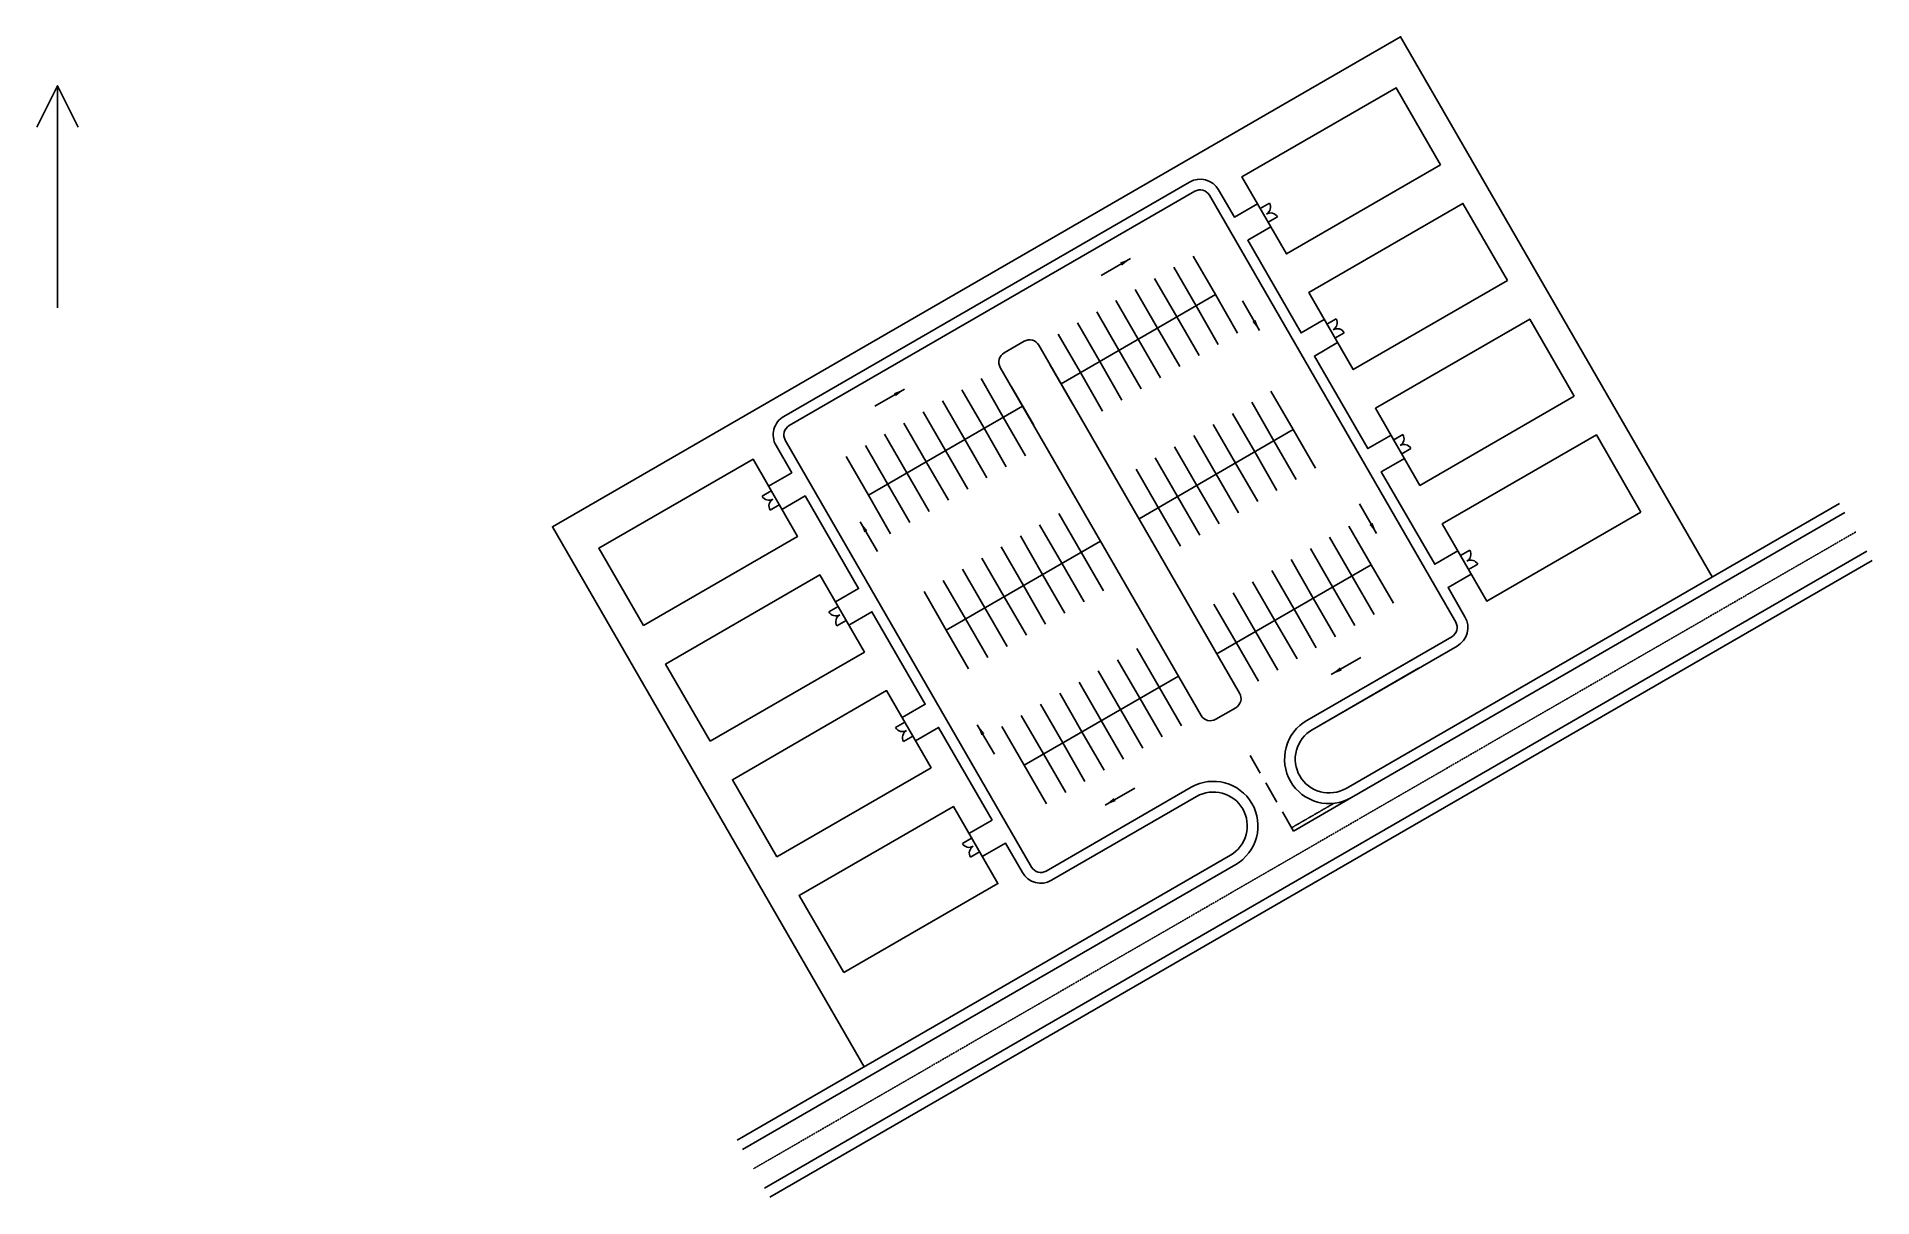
# Model space of a CAD drawing. Header units: millimetres. Extents: x -89651 to 116506, y -58238 to 72031.
import ezdxf

# ---------------------------------------------------------------- set-up
doc = ezdxf.new("R2010")
doc.units = ezdxf.units.MM
doc.header["$MEASUREMENT"] = 0
doc.linetypes.add('DASHED2', pattern=[0.375, 0.25, -0.125])
doc.layers.add('Doors', color=160, linetype='Continuous')
doc.styles.get("Standard").update_dxf_attribs({"font": 'arial.ttf'})
doc.dimstyles.new('BuildingStyle', dxfattribs={"dimtxt": 2.5, "dimasz": 2.5, "dimexe": 2.5, "dimexo": 0.0625, "dimgap": 2.5, "dimtad": 0, "dimtih": 1, "dimtoh": 1, "dimdec": 0, "dimzin": 0, "dimdsep": 46, "dimtxsty": 'Standard', "dimcen": 0.09, "dimadec": 0, "dimazin": 0, "dimtfac": 1, "dimtdec": 0, "dimtofl": 0, "dimtmove": 2, "dimatfit": 3, "dimfxl": 1, "dimtolj": 1, "dimtzin": 0, "dimarcsym": 0})

msp = doc.modelspace()

# ---------------------------------------------------------------- linework, layer by layer
for p, q in [((39814, 55719), (-5739, 29419)), ((40414, 54680), (-5139, 28380)), ((69720, 6320), (42053, 54241)), ((22089, -21180), (-5579, 26741)), ((52999, -4719), (69281, 4681)), ((52999, -4719), (64951, 2181)), ((53599, -5759), (69881, 3641)), ((53599, -5759), (65551, 1141)), ((53599, -5759), (65551, 1141)), ((40009, -12219), (23728, -21619)), ((40609, -13259), (24328, -22659))]:
    msp.add_line(p, q)
for points in [[(98536, 11410), (63536, 72031), (-31727, 17031), (3273, -43590)], [(-87322, 41619), (-87322, 66530), (-89651, 61886)], [(-87322, 41619), (-87322, 66530), (-84994, 61886)], [(43092, 54841), (44859, 51780), (47457, 53280)], [(54957, 40290), (52359, 38790), (46359, 49182), (48957, 50682)], [(40558, 41830), (38058, 46161)], [(42723, 43080), (40223, 47411)], [(36228, 39330), (33728, 43661)], [(38393, 40580), (35893, 44911)], [(25402, 33080), (42723, 43080)], [(34063, 38080), (31563, 42411)], [(40558, 41830), (43058, 37500)], [(42723, 43080), (45223, 38750)], [(29732, 35580), (27232, 39911)], [(31897, 36830), (29397, 41161)], [(36228, 39330), (38728, 35000)], [(38393, 40580), (40893, 36250)], [(27567, 34330), (25067, 38661)], [(34063, 38080), (36563, 33750)], [(62457, 27299), (59859, 25799), (53859, 36192), (56457, 37692)], [(24152, 35246), (26652, 30915)], [(29732, 35580), (32232, 31250)], [(31897, 36830), (34397, 32500)], [(18907, 29330), (16407, 33661)], [(27567, 34330), (30067, 30000)], [(14577, 26830), (12077, 31161)], [(16742, 28080), (14242, 32411)], [(19822, 32746), (22322, 28415)], [(49308, 26675), (46808, 31005)], [(51473, 27925), (48973, 32255)], [(21072, 30580), (3752, 20580)], [(12412, 25580), (9912, 29911)], [(18907, 29330), (21407, 25000)], [(47143, 25425), (44643, 29755)], [(8082, 23080), (5582, 27411)], [(10247, 24330), (7747, 28661)], [(14577, 26830), (17077, 22500)], [(16742, 28080), (19242, 23750)], [(34152, 17925), (51473, 27925)], [(42813, 22925), (40313, 27255)], [(44978, 24175), (42478, 28505)], [(51473, 27925), (53973, 23595)], [(-6618, 26141), (-4851, 23080), (-7449, 21580)], [(3752, 20580), (1252, 24911)], [(5917, 21830), (3417, 26161)], [(12412, 25580), (14912, 21250)], [(38482, 20425), (35982, 24755)], [(40647, 21675), (38147, 26005)], [(47143, 25425), (49643, 21095)], [(49308, 26675), (51808, 22345)], [(8082, 23080), (10582, 18750)], [(10247, 24330), (12747, 20000)], [(36317, 19175), (33817, 23505)], [(42813, 22925), (45313, 18595)], [(44978, 24175), (47478, 19845)], [(69957, 14309), (67359, 12809), (61359, 23201), (63957, 24701)], [(5917, 21830), (8417, 17500)], [(40647, 21675), (43147, 17345)], [(51, 8590), (2649, 10090), (-3351, 20482), (-5949, 18982)], [(3752, 20580), (6252, 16250)], [(36317, 19175), (38817, 14845)], [(38482, 20425), (40982, 16095)], [(25492, 12925), (22992, 17255)], [(27657, 14175), (25157, 18505)], [(60223, 12770), (57723, 17100)], [(29822, 15425), (12502, 5425)], [(21162, 10425), (18662, 14755)], [(23327, 11675), (20827, 16005)], [(55893, 10270), (53393, 14600)], [(58058, 11520), (55558, 15850)], [(-7897, -57199), (115906, 14279)], [(-7297, -58238), (116506, 13240)], [(18997, 9175), (16497, 13505)], [(25492, 12925), (27992, 8595)], [(27657, 14175), (30157, 9845)], [(42902, 2770), (60223, 12770)], [(53728, 9020), (51228, 13350)], [(60223, 12770), (62723, 8439)], [(14667, 6675), (12167, 11005)], [(16832, 7925), (14332, 12255)], [(21162, 10425), (23662, 6095)], [(23327, 11675), (25827, 7345)], [(49397, 6520), (46897, 10850)], [(51563, 7770), (49063, 12100)], [(58058, 11520), (60558, 7189)], [(70759, 6920), (68859, 10211), (71457, 11711)], [(12502, 5425), (10002, 9755)], [(18997, 9175), (21497, 4845)], [(45067, 4020), (42567, 8350)], [(47232, 5270), (44732, 9600)], [(53728, 9020), (56228, 4689)], [(55893, 10270), (58393, 5939)], [(7551, -4401), (10149, -2901), (4149, 7492), (1551, 5992)], [(14667, 6675), (17167, 2345)], [(16832, 7925), (19332, 3595)], [(49397, 6520), (51897, 2189)], [(51563, 7770), (54063, 3439)], [(12502, 5425), (15002, 1095)], [(47232, 5270), (49732, 939)], [(34242, -2230), (31742, 2100)], [(36407, -980), (33907, 3350)], [(45067, 4020), (47567, -311)], [(38572, 270), (21252, -9730)], [(32077, -3480), (29577, 850)], [(27747, -5980), (25247, -1650)], [(29912, -4730), (27412, -400)], [(36407, -980), (38907, -5311)], [(25582, -7230), (23082, -2900)], [(32077, -3480), (34577, -7811)], [(34242, -2230), (36742, -6561)], [(17649, -15891), (11649, -5499), (9051, -6999)], [(21252, -9730), (18752, -5400)], [(23417, -8480), (20917, -4150)], [(27747, -5980), (30247, -10311)], [(29912, -4730), (32412, -9061)], [(25582, -7230), (28082, -11561)], [(21252, -9730), (23752, -14061)], [(23417, -8480), (25917, -12811)], [(17649, -15891), (15051, -17391)], [(21049, -21780), (19149, -18489), (16551, -19989)]]:
    msp.add_lwpolyline(points)
for points in [[(68028, 57651), (50707, 47651), (45707, 56311), (63028, 66311)], [(75528, 44660), (58207, 34660), (53207, 43321), (70528, 53321)], [(83028, 31670), (65707, 21670), (60707, 30330), (78028, 40330)], [(90528, 18680), (73207, 8680), (68207, 17340), (85528, 27340)], [(-21519, 5951), (-4199, 15951), (-9199, 24611), (-26519, 14611)], [(-14019, -7040), (3301, 2960), (-1699, 11621), (-19019, 1621)], [(-6519, -20030), (10801, -10030), (5801, -1370), (-11519, -11370)], [(981, -33020), (18301, -23020), (13301, -14360), (-4019, -24360)]]:
    msp.add_lwpolyline(points, close=True)
for points in [[(19011, 36550, 0.4142136), (18572, 34911), (41122, -4147, 0.4142136), (42761, -4586), (45013, -3286, 0.4142136), (45452, -1647), (22902, 37411, 0.4142136), (21263, 37850), (19011, 36550)], [(113406, 18609), (57999, -13380, -0.4142136), (51169, -11549)], [(112806, 19649), (57399, -12340, -0.4142136), (52209, -10949)], [(-10397, -52868), (45009, -20880, 0.4142136), (46839, -14049)], [(-10997, -51829), (44409, -19840, 0.4142136), (45800, -14649)]]:
    msp.add_lwpolyline(points, format="xyb")
at = {"linetype": 'DASHED2', "ltscale": 100}
msp.add_lwpolyline([(-9147, -55034), (114656, 16444)], dxfattribs=at)
at = {"linetype": 'DASHED2', "ltscale": 10000}
msp.add_lwpolyline([(51504, -17130), (46616, -8662)], dxfattribs=at)
at = {"linetype": 'DASHED2', "ltscale": 10}
msp.add_lwpolyline([(51290, -16759), (56033, -14021)], dxfattribs=at)
at = {"linetype": 'Continuous', "ltscale": 10000}
msp.add_lwpolyline([(51504, -17130), (57999, -13380)], dxfattribs=at)
for centre, radius, start, end in [((41014, 53641), 2400, 30, 120), ((41014, 53641), 1200, 30, 120), ((-4539, 27341), 2400, 120, 210), ((-4539, 27341), 1200, 120, 210), ((68681, 5720), 1200, 300, 30), ((68681, 5720), 2400, 300, 30), ((55499, -9049), 5000, 120, 210), ((55499, -9049), 3800, 120, 210), ((55499, -9049), 3800, 120, 210), ((42509, -16549), 5000, 30, 120), ((42509, -16549), 3800, 30, 120), ((23128, -20580), 2400, 210, 300), ((23128, -20580), 1200, 210, 300)]:
    msp.add_arc(centre, radius, start, end)
at = {"layer": 'Doors'}
for points in [[(47757, 52760), (48797, 53360)], [(48657, 51202), (49697, 51802)], [(55257, 39770), (56297, 40370)], [(56157, 38211), (57197, 38811)], [(62757, 26780), (63797, 27380)], [(63657, 25221), (64697, 25821)], [(-7149, 21060), (-8188, 20460)], [(-6249, 19502), (-7288, 18902)], [(70257, 13789), (71297, 14389)], [(71157, 12230), (72197, 12830)], [(351, 8070), (-688, 7470)], [(1251, 6511), (212, 5911)], [(7851, -4920), (6812, -5520)], [(8751, -6479), (7712, -7079)], [(15351, -17911), (14312, -18511)], [(16251, -19470), (15212, -20070)]]:
    msp.add_lwpolyline(points, dxfattribs=at)
for centre, start, end in [((48017, 52910), 300, 30), ((48917, 51352), 30, 120), ((55517, 39920), 300, 30), ((56417, 38361), 30, 120), ((63017, 26930), 300, 30), ((63917, 25371), 30, 120), ((-7409, 20910), 210, 300), ((-6509, 19352), 120, 210), ((70517, 13939), 300, 30), ((71417, 12380), 30, 120), ((91, 7920), 210, 300), ((991, 6361), 120, 210), ((7591, -5070), 210, 300), ((8491, -6629), 120, 210), ((15091, -18061), 210, 300), ((15991, -19620), 120, 210)]:
    msp.add_arc(centre, 900, start, end, dxfattribs=at)

# ---------------------------------------------------------------- leaders
for points in [[(33212, 47139), (29886, 45219)], [(47690, 39046), (45770, 42372)], [(7813, 32475), (4487, 30555)], [(60840, 16270), (58920, 19596)], [(2842, 17587), (4762, 14261)], [(55739, 442), (59064, 2362)], [(15991, -5189), (17911, -8514)], [(30340, -14223), (33665, -12303)]]:
    msp.add_leader(points, dimstyle='BuildingStyle', override={"dimasz": 1250, "dimgap": 2.5, "dimtad": 0})

doc.saveas('drawing.dxf')
